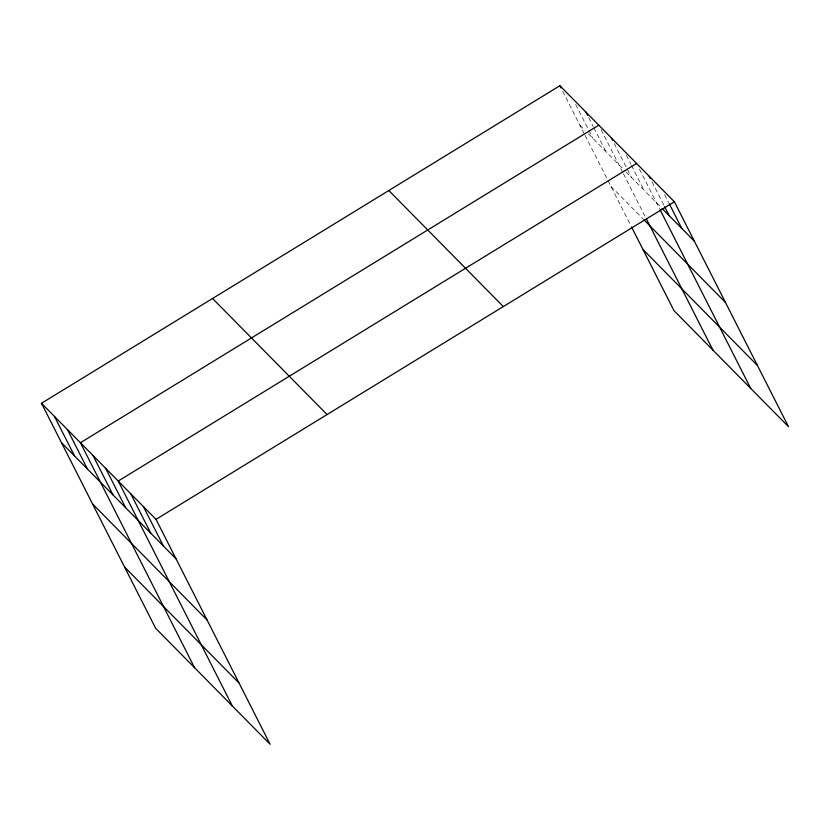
<?xml version="1.0" encoding="UTF-8"?>
<svg xmlns="http://www.w3.org/2000/svg" width="830" height="830" viewBox="0 0 830 830"><rect width="100%" height="100%" fill="white"/><g stroke="black" fill="none" stroke-linecap="round" stroke-linejoin="round"><path stroke-width="0.62" stroke-dasharray="4.15 3.11" d="M579.89 125.154L585.077 130.414M588.543 133.921L625.115 171.001M626.017 171.914L661.105 207.479M610.942 186.366L642.949 218.819M664.643 194.645L668.648 202.53M652.048 181.874L664.052 205.539M639.453 169.113L659.476 208.589M626.287 155.22L630.862 164.236M631.433 165.357L644.007 190.153M614.262 143.58L626.837 168.366M627.418 169.496L631.412 177.381M601.096 129.688L622.842 172.547M623.423 173.688L645.273 216.765M588.688 117.653L593.263 126.668M593.834 127.799L605.838 151.465M575.709 104.497L588.294 129.293M588.864 130.424L592.869 138.309M562.74 91.352L584.486 134.221M585.067 135.363L607.498 179.571M608.068 180.701L630.945 225.791"/><path stroke-width="1.25" d="M41.5 403.287L156.009 519.352L270.124 744.282L155.615 628.227L41.5 403.287L559.877 85.718L674.385 201.773L788.5 426.713L673.991 310.648L631.516 226.912M598.814 125.174L80.427 442.743L194.552 667.683M636.6 163.479L118.213 481.047L232.338 705.988M156.009 519.352L674.385 201.773M662.008 208.392L694.388 241.219M643.821 219.691L725.451 302.431M642.939 249.436L757.448 365.501M388.814 190.516L503.312 306.571M212.563 298.489L327.072 414.554M61.513 442.722L176.012 558.787M92.566 503.945L207.064 620M124.562 567.014L239.071 683.069M669.219 203.661L681.793 228.447M649.195 176.24L650.336 178.492M664.623 206.67L669.198 215.686M660.058 209.72L750.714 388.419M611.409 137.946L612.55 140.197M646.425 219.027L712.928 350.115M585.835 112.019L587.547 115.401M559.877 85.718L561.018 87.97M143.403 506.58L163.417 546.026M130.808 493.809L150.821 533.254M105.618 468.276L125.631 507.721M93.022 455.514L113.036 494.95M67.458 429.587L87.461 469.033M54.479 416.442L74.482 455.877"/></g></svg>
